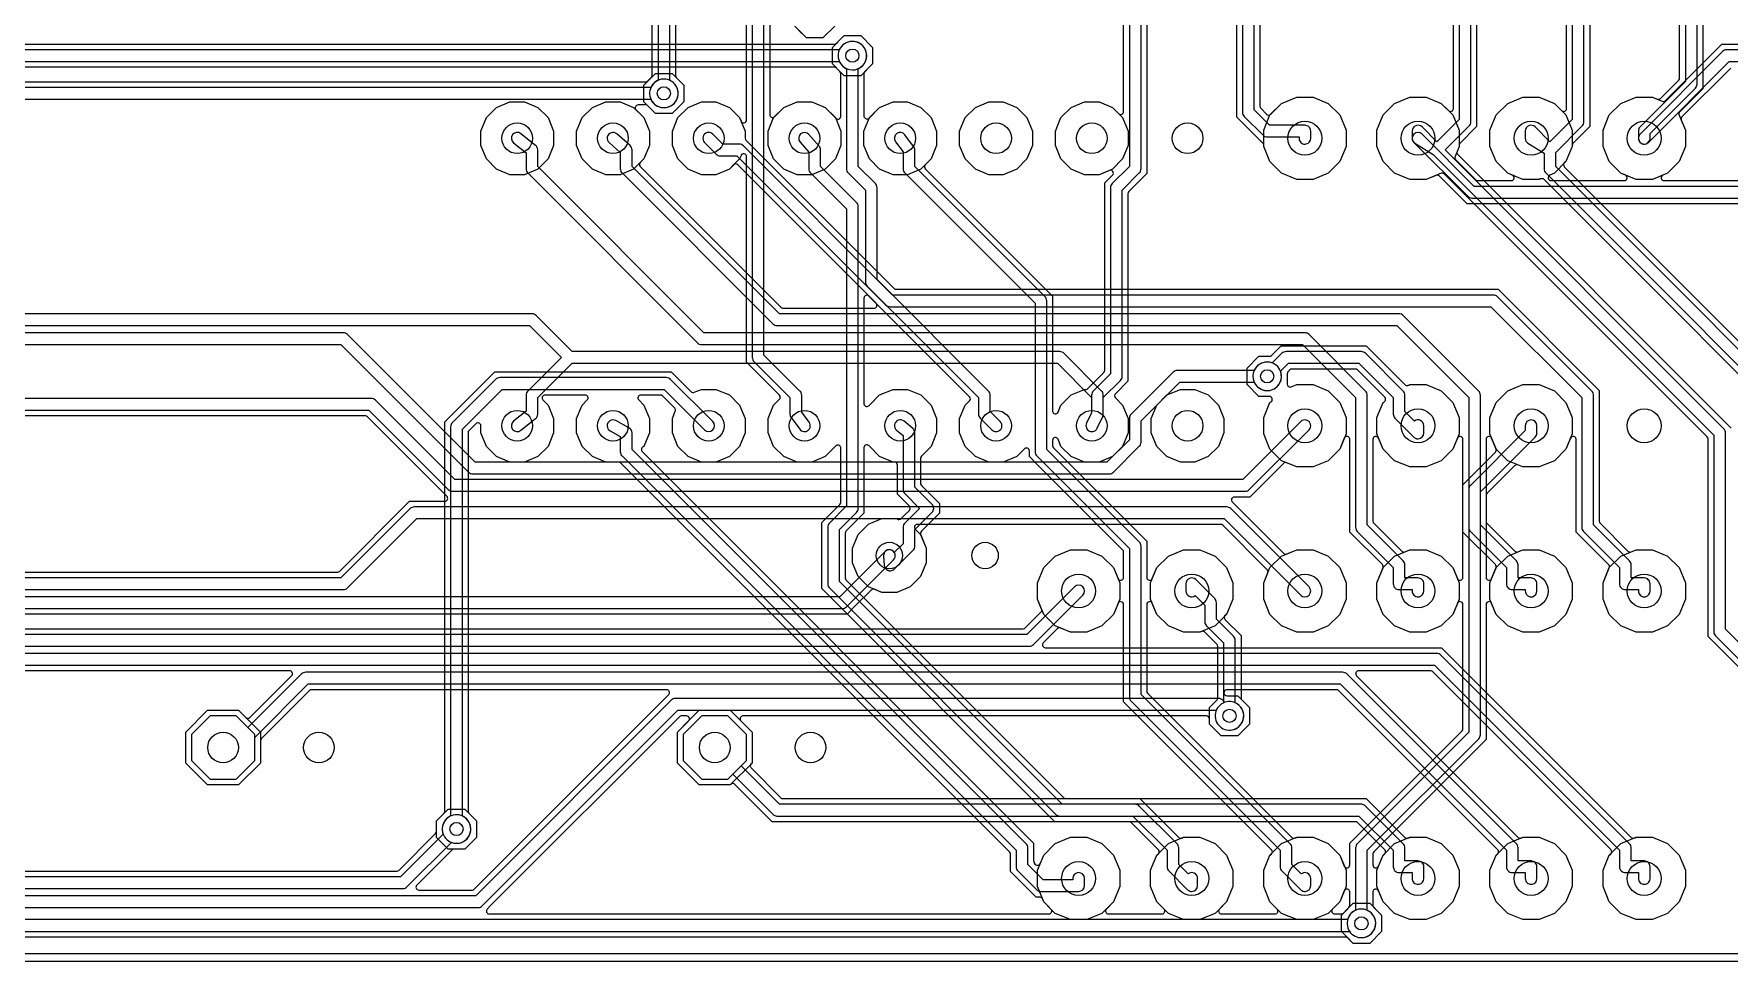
# Model space of a CAD drawing. Header units: millimetres. Extents: x 0 to 185, y 0 to 63.
# Drawn here: x 115.29 to 160.25, y 0 to 24.58 of the extents above; entities that cross this region are included whole.
import ezdxf

# ---------------------------------------------------------------- set-up
doc = ezdxf.new("R2010")
doc.units = ezdxf.units.MM

msp = doc.modelspace()

# ---------------------------------------------------------------- linework, layer by layer
at = {"layer": '16_copper'}
for points in [[(136.531, 24.78), (136.22, 24.469), (135.78, 24.469), (135.579, 24.67, 0.198912)], [(68.345, 23.845), (136.655, 23.845, 0.953672), (137.359, 24.122), (137.34, 24.168, 0.634415), (136.655, 24.155), (68.345, 24.155)], [(175.007, 20.073), (153.303, 20.073), (152.565, 20.811, 0.303343), (152.481, 20.827), (152.217, 20.718), (151.783, 20.718), (151.381, 20.884), (151.074, 21.191), (150.908, 21.593), (150.908, 22.027), (151.074, 22.429), (151.381, 22.736), (151.783, 22.902), (152.217, 22.902), (152.619, 22.736), (152.926, 22.429), (153.092, 22.027), (153.092, 21.593), (152.983, 21.329, 0.303343), (152.999, 21.245), (153.535, 20.71, 0.198912), (153.589, 20.687), (154.473, 20.687, 0.820685), (154.502, 20.834), (154.381, 20.884), (154.074, 21.191), (153.908, 21.593), (153.908, 22.027), (154.074, 22.429), (154.381, 22.736), (154.783, 22.902), (155.217, 22.902), (155.619, 22.736), (155.926, 22.429), (156.092, 22.027), (156.092, 21.593), (155.926, 21.191), (155.619, 20.884), (155.498, 20.834, 0.820685), (155.527, 20.687), (157.473, 20.687, 0.820685), (157.502, 20.834), (157.381, 20.884), (157.074, 21.191), (156.908, 21.593), (156.908, 22.027), (157.074, 22.429), (157.381, 22.736), (157.783, 22.902), (158.217, 22.902), (158.481, 22.793, 0.303343), (158.565, 22.809), (160.063, 24.307), (175.991, 24.307, 0.303351)], [(63.975, 23.307), (131.525, 23.307, 0.198912), (131.579, 23.33), (131.78, 23.531), (132.22, 23.531), (132.531, 23.22), (132.531, 22.78), (132.22, 22.469), (131.78, 22.469), (131.579, 22.67, 0.198912), (131.525, 22.693), (131.316, 22.693, 0.668179), (131.262, 22.563), (131.468, 22.357), (131.615, 22.002), (131.615, 21.618), (131.468, 21.263), (131.374, 21.169, 0.414214), (131.374, 21.061), (135.105, 17.33, 0.198912), (135.159, 17.307), (137.574, 17.307, 0.668179), (137.628, 17.437), (133.959, 21.106, 0.414214), (133.851, 21.106), (133.737, 20.992), (133.382, 20.845), (132.998, 20.845), (132.643, 20.992), (132.372, 21.263), (132.225, 21.618), (132.225, 22.002), (132.372, 22.357), (132.643, 22.628), (132.998, 22.775), (133.382, 22.775), (133.737, 22.628), (134.008, 22.357), (134.155, 22.002), (134.155, 21.811, 0.198912), (134.178, 21.757), (138.105, 17.83, 0.198912), (138.159, 17.807), (154.127, 17.807), (156.807, 15.127), (156.807, 11.659, 0.198912), (156.83, 11.605), (157.57, 10.865, 0.303353), (157.653, 10.848), (157.783, 10.902), (158.217, 10.902), (158.619, 10.736), (158.926, 10.429), (159.092, 10.027), (159.092, 9.593), (158.926, 9.191), (158.619, 8.884), (158.217, 8.718), (157.783, 8.718), (157.381, 8.884), (157.074, 9.191), (156.908, 9.593), (156.908, 10.027), (157.073, 10.426, 0.303343), (157.056, 10.509), (156.193, 11.373), (156.193, 13.832, 0.820685), (156.046, 13.861), (155.926, 13.571), (155.619, 13.264), (155.217, 13.098), (154.783, 13.098), (154.381, 13.264), (154.074, 13.571), (153.954, 13.861, 0.820685), (153.807, 13.832), (153.807, 11.659, 0.198912), (153.83, 11.605), (154.57, 10.865, 0.303353), (154.653, 10.848), (154.783, 10.902), (155.217, 10.902), (155.619, 10.736), (155.926, 10.429), (156.092, 10.027), (156.092, 9.593), (155.926, 9.191), (155.619, 8.884), (155.217, 8.718), (154.783, 8.718), (154.381, 8.884), (154.074, 9.191), (153.908, 9.593), (153.908, 10.027), (154.073, 10.426, 0.303353), (154.056, 10.509), (153.193, 11.373), (153.193, 13.832, 0.820685), (153.046, 13.861), (152.926, 13.571), (152.619, 13.264), (152.217, 13.098), (151.783, 13.098), (151.381, 13.264), (151.074, 13.571), (150.954, 13.861, 0.820685), (150.807, 13.832), (150.807, 11.659, 0.198912), (150.83, 11.605), (151.57, 10.865, 0.303353), (151.653, 10.848), (151.783, 10.902), (152.217, 10.902), (152.619, 10.736), (152.926, 10.429), (153.092, 10.027), (153.092, 9.593), (152.926, 9.191), (152.619, 8.884), (152.217, 8.718), (151.783, 8.718), (151.381, 8.884), (151.074, 9.191), (150.908, 9.593), (150.908, 10.027), (151.073, 10.426, 0.303353), (151.056, 10.509), (150.193, 11.373), (150.193, 13.832, 0.820685), (150.046, 13.861), (149.926, 13.571), (149.619, 13.264), (149.217, 13.098), (148.783, 13.098), (148.519, 13.207, 0.303353), (148.435, 13.191), (147.747, 12.502), (147.545, 12.3), (147.129, 12.3, 0.668179), (147.075, 12.17), (148.435, 10.809, 0.303353), (148.519, 10.793), (148.783, 10.902), (149.217, 10.902), (149.619, 10.736), (149.926, 10.429), (150.092, 10.027), (150.092, 9.593), (149.926, 9.191), (149.619, 8.884), (149.217, 8.718), (148.783, 8.718), (148.381, 8.884), (148.074, 9.191), (147.908, 9.593), (147.908, 10.027), (148.017, 10.291, 0.303353), (148.001, 10.375), (146.822, 11.553, 0.198912), (146.768, 11.575), (138.721, 11.575, 0.668179), (138.668, 11.445), (138.809, 11.304), (138.958, 10.945), (138.958, 10.555), (138.809, 10.196), (138.534, 9.921), (138.175, 9.772), (137.785, 9.772), (137.586, 9.855, 0.303353), (137.503, 9.838), (137.06, 9.395), (136.857, 9.193), (67.159, 9.193, 0.198912)], [(160.295, 23.67), (158.999, 22.375, 0.303343), (158.983, 22.291), (159.092, 22.027), (159.092, 21.593), (158.926, 21.191), (158.619, 20.884), (158.498, 20.834, 0.820685), (158.527, 20.687), (172.557, 20.687, 0.668179)], [(63.845, 22.845), (131.655, 22.845, 0.953672), (132.359, 23.122), (132.34, 23.168, 0.634415), (131.655, 23.155), (63.845, 23.155)], [(68.5, 16.845), (128.436, 16.845), (129.281, 16), (128.39, 15.11, 0.198912), (128.345, 15), (128.345, 14.575), (128.014, 14.311, 1), (128.206, 14.069), (128.596, 14.379, 0.228663), (128.655, 14.5), (128.655, 14.936), (129.564, 15.845), (142.436, 15.845), (143.345, 14.936), (143.345, 14.536), (143.21, 14.258), (143.2, 14.228), (143.195, 14.198), (143.197, 14.167), (143.205, 14.136), (143.218, 14.108), (143.237, 14.084), (143.261, 14.063), (143.288, 14.048), (143.317, 14.039), (143.348, 14.035), (143.379, 14.038, 0.237258), (143.49, 14.122), (143.64, 14.432, 0.113145), (143.655, 14.5), (143.655, 15, 0.198912), (143.61, 15.11), (142.61, 16.11, 0.198912), (142.5, 16.155), (129.564, 16.155), (128.61, 17.11, 0.198912), (128.5, 17.155), (68.564, 17.155)], [(57, 16.345), (123.436, 16.345), (126.821, 12.96, 0.198912), (126.93, 12.915), (143.814, 12.915), (143.818, 12.915, 0.191825), (143.924, 12.96), (144.61, 13.646, 0.198912), (144.655, 13.756), (144.655, 14.32), (145.68, 15.345), (147.655, 15.345, 0.953672), (148.359, 15.622), (148.34, 15.668, 0.634415), (147.655, 15.655), (145.616, 15.655, 0.198912), (145.506, 15.61), (144.39, 14.494, 0.198912), (144.345, 14.384), (144.345, 13.82), (143.75, 13.225), (126.994, 13.225), (123.61, 16.61, 0.198912), (123.5, 16.655), (57.064, 16.655)], [(66.564, 9.845), (123.5, 9.845, 0.198912), (123.61, 9.89), (125.447, 11.728), (146.863, 11.728), (148.89, 9.7, 1), (149.11, 9.92), (147.037, 11.992, 0.198912), (146.927, 12.038), (125.383, 12.038, 0.198912), (125.273, 11.992), (123.436, 10.155), (66.5, 10.155, 0.198912)], [(105.873, 8.807), (141.531, 8.807, 0.198912), (141.585, 8.83), (142.001, 9.245, 0.303343), (142.017, 9.329), (141.908, 9.593), (141.908, 10.027), (142.074, 10.429), (142.381, 10.736), (142.783, 10.902), (143.217, 10.902), (143.619, 10.736), (143.926, 10.429), (144.092, 10.027), (144.092, 9.593), (143.926, 9.191), (143.619, 8.884), (143.217, 8.718), (142.783, 8.718), (142.519, 8.827, 0.303343), (142.435, 8.811), (142.062, 8.437, 0.668179), (142.116, 8.307), (152.627, 8.307), (157.655, 3.28, 0.267093), (157.728, 3.261), (157.735, 3.263, 0.130744), (157.783, 3.282), (158.217, 3.282), (158.619, 3.116), (158.926, 2.809), (159.092, 2.407), (159.092, 1.973), (158.926, 1.571), (158.619, 1.264), (158.217, 1.098), (157.783, 1.098), (157.381, 1.264), (157.074, 1.571), (156.908, 1.973), (156.908, 2.407), (157.074, 2.809, 0.605307), (157.111, 2.954), (152.395, 7.67, 0.198912), (152.341, 7.693), (150.426, 7.693, 0.668179), (150.372, 7.563), (154.605, 3.33), (154.655, 3.28, 0.267093), (154.728, 3.261), (154.735, 3.263, 0.130744), (154.783, 3.282), (155.217, 3.282), (155.619, 3.116), (155.926, 2.809), (156.092, 2.407), (156.092, 1.973), (155.926, 1.571), (155.619, 1.264), (155.217, 1.098), (154.783, 1.098), (154.381, 1.264), (154.074, 1.571), (153.908, 1.973), (153.908, 2.407), (154.074, 2.809, 0.605321), (154.111, 2.954), (149.895, 7.17, 0.198912), (149.841, 7.193), (146.926, 7.193, 0.945752), (146.936, 7.031), (147.22, 7.031), (147.531, 6.72), (147.531, 6.28), (147.22, 5.969), (146.78, 5.969), (146.469, 6.28), (146.469, 6.422, 0.414214), (146.393, 6.498), (134.097, 6.498), (134.094, 6.498, 0.65476), (134.043, 6.368), (134.341, 6.07), (134.341, 5.25, 0.542491), (134.317, 5.118), (135.105, 4.33, 0.198912), (135.159, 4.307), (150.627, 4.307), (151.655, 3.28, 0.267093), (151.728, 3.261), (151.735, 3.263, 0.130744), (151.783, 3.282), (152.217, 3.282), (152.619, 3.116), (152.926, 2.809), (153.092, 2.407), (153.092, 1.973), (152.926, 1.571), (152.619, 1.264), (152.217, 1.098), (151.783, 1.098), (151.381, 1.264), (151.074, 1.571), (150.908, 1.973), (150.908, 2.407), (151.074, 2.809, 0.605321), (151.111, 2.954), (150.395, 3.67, 0.198912), (150.341, 3.693), (134.873, 3.693), (134.67, 3.895), (133.882, 4.683, 0.335737), (133.791, 4.696), (133.787, 4.693, 0.084928), (133.76, 4.669), (132.94, 4.669), (132.359, 5.25), (132.359, 6.07), (132.657, 6.368, 0.668179), (132.603, 6.498), (132.464, 6.498, 0.198912), (132.411, 6.476), (127.405, 1.47), (127.315, 1.38, 0.668179), (127.369, 1.25), (142.211, 1.25, 0.668179), (142.265, 1.38), (142.074, 1.571), (141.908, 1.973), (141.908, 2.407), (142.074, 2.809), (142.381, 3.116), (142.783, 3.282), (143.217, 3.282), (143.619, 3.116), (143.926, 2.809), (144.092, 2.407), (144.092, 1.973), (143.926, 1.571), (143.735, 1.38, 0.668179), (143.789, 1.25), (145.211, 1.25, 0.668179), (145.265, 1.38), (145.074, 1.571), (144.908, 1.973), (144.908, 2.407), (145.074, 2.809), (145.381, 3.116), (145.783, 3.282), (146.217, 3.282), (146.619, 3.116), (146.926, 2.809), (147.092, 2.407), (147.092, 1.973), (146.926, 1.571), (146.735, 1.38, 0.668179), (146.789, 1.25), (148.211, 1.25, 0.668179), (148.265, 1.38), (148.074, 1.571), (147.908, 1.973), (147.908, 2.407), (148.074, 2.809), (148.381, 3.116), (148.783, 3.282), (149.217, 3.282), (149.619, 3.116), (149.926, 2.809), (150.092, 2.407), (150.092, 1.973), (149.926, 1.571), (149.735, 1.38, 0.668179), (149.789, 1.25), (149.968, 1.25, 0.198912), (150.022, 1.273), (150.28, 1.531), (150.72, 1.531), (151.031, 1.22), (151.031, 0.78), (150.72, 0.469), (150.28, 0.469), (150.137, 0.613, 0.198912), (150.083, 0.635), (53.43, 0.635)], [(67.064, 9.345), (136.73, 9.345, 0.198912), (136.84, 9.39), (138.09, 10.64, 1), (137.87, 10.86), (136.666, 9.655), (67, 9.655, 0.198912)], [(106.064, 8.345), (141.69, 8.345, 0.198912), (141.8, 8.39), (143.11, 9.7, 1), (142.89, 9.92), (141.626, 8.655), (106, 8.655, 0.198912)], [(108.564, 7.845), (152.436, 7.845), (157.345, 2.936), (157.345, 2.5, 0.414214), (157.5, 2.345), (157.845, 2.345), (157.845, 2.19), (157.848, 2.159), (157.857, 2.129), (157.872, 2.102), (157.892, 2.078), (157.917, 2.059), (157.945, 2.045), (157.975, 2.037), (158.006, 2.035), (158.036, 2.039, 0.346328), (158.155, 2.19), (158.155, 2.5, 0.414214), (158, 2.655), (157.655, 2.655), (157.655, 3, 0.198912), (157.61, 3.11), (152.61, 8.11, 0.198912), (152.5, 8.155), (108.5, 8.155, 0.198912)], [(100.501, 2.383), (124.916, 2.383, 0.198912), (124.97, 2.405), (125.947, 3.382, 0.198912), (125.969, 3.436), (125.969, 3.72), (126.28, 4.031), (126.72, 4.031), (127.031, 3.72), (127.031, 3.28), (126.72, 2.969), (126.436, 2.969, 0.198912), (126.382, 2.947), (125.447, 2.013, 0.668179), (125.501, 1.883), (126.916, 1.883), (126.925, 1.884, 0.169977), (126.97, 1.905), (132.128, 7.063, 0.668179), (132.074, 7.193), (122.659, 7.193, 0.198912), (122.605, 7.17), (121.323, 5.888, 0.198912), (121.301, 5.834), (121.301, 5.25), (120.72, 4.669), (119.9, 4.669), (119.319, 5.25), (119.319, 6.07), (119.9, 6.651), (120.72, 6.651), (120.914, 6.457, 0.414214), (121.022, 6.457), (122.128, 7.563, 0.668179), (122.074, 7.693), (108.659, 7.693, 0.198912)], [(53.925, 1.42), (127.075, 1.42), (127.079, 1.421, 0.191825), (127.185, 1.466), (132.37, 6.651), (146.63, 6.651), (146.646, 6.634), (146.641, 6.622, 1), (147.359, 6.378), (147.372, 6.426, 0.577349), (146.878, 6.859), (146.866, 6.854, 0.336115), (146.694, 6.961), (132.306, 6.961, 0.198912), (132.196, 6.915), (127.011, 1.73), (53.989, 1.73)], [(54.425, 1.92), (125.075, 1.92), (125.079, 1.921, 0.191825), (125.185, 1.966), (126.366, 3.146, 0.953677), (126.668, 3.84), (126.622, 3.859, 0.634415), (126.146, 3.366), (125.011, 2.23), (54.489, 2.23)]]:
    msp.add_lwpolyline(points, format="xyb", dxfattribs=at)
for points in [[(67.78, 23.469), (67.469, 23.78), (67.469, 24.22), (67.78, 24.531), (68.22, 24.531), (68.421, 24.33, 0.198912), (68.475, 24.307), (136.525, 24.307, 0.198912), (136.579, 24.33), (136.78, 24.531), (137.22, 24.531), (137.531, 24.22), (137.531, 23.78), (137.22, 23.469), (136.78, 23.469), (136.579, 23.67, 0.198912), (136.525, 23.693), (68.475, 23.693, 0.198912), (68.421, 23.67), (68.22, 23.469)], [(158.039, 21.66, 0.133289), (158.11, 21.7), (160.254, 23.845), (177.5, 23.845, 1), (177.5, 24.155), (160.19, 24.155, 0.198912), (160.08, 24.11), (157.89, 21.92), (157.871, 21.896), (157.856, 21.868), (157.848, 21.838), (157.845, 21.807), (157.849, 21.776), (157.858, 21.747), (157.874, 21.72), (157.894, 21.696), (157.919, 21.678), (157.947, 21.664), (157.977, 21.657), (158.008, 21.655)], [(174.884, 20.226, 0.191825), (174.99, 20.271), (176.564, 21.845), (181.5, 21.845, 1), (181.5, 22.155), (176.5, 22.155, 0.198912), (176.39, 22.11), (174.816, 20.535), (153.494, 20.535), (152.11, 21.92, 1), (151.89, 21.7), (153.32, 20.271, 0.198912), (153.43, 20.225), (174.88, 20.225)], [(152.036, 9.659, 0.346328), (152.155, 9.81), (152.155, 10, 0.414214), (152, 10.155), (151.655, 10.155), (151.655, 10.5, 0.198912), (151.61, 10.61), (150.655, 11.564), (150.655, 15, 0.198912), (150.61, 15.11), (149.11, 16.61, 0.198912), (149, 16.655), (133.064, 16.655), (128.655, 21.064), (128.655, 21.5, 0.228663), (128.596, 21.621), (128.206, 21.931, 1), (128.014, 21.689), (128.345, 21.425), (128.345, 21, 0.198912), (128.39, 20.89), (132.89, 16.39, 0.198912), (133, 16.345), (148.936, 16.345), (150.345, 14.936), (150.345, 11.5, 0.198912), (150.39, 11.39), (151.345, 10.436), (151.345, 10, 0.414214), (151.5, 9.845), (151.845, 9.845), (151.845, 9.81), (151.848, 9.779), (151.857, 9.749), (151.872, 9.722), (151.892, 9.698), (151.917, 9.679), (151.945, 9.665), (151.975, 9.657), (152.006, 9.655)], [(155.036, 9.659, 0.346328), (155.155, 9.81), (155.155, 10, 0.414214), (155, 10.155), (154.655, 10.155), (154.655, 10.5, 0.198912), (154.61, 10.61), (153.655, 11.564), (153.655, 15, 0.198912), (153.61, 15.11), (151.61, 17.11, 0.198912), (151.5, 17.155), (135.064, 17.155), (131.155, 21.064), (131.155, 21.5, 0.214691), (131.103, 21.616), (130.753, 21.926, 1), (130.547, 21.694), (130.845, 21.43), (130.845, 21, 0.198912), (130.89, 20.89), (134.89, 16.89, 0.198912), (135, 16.845), (151.436, 16.845), (153.345, 14.936), (153.345, 11.5, 0.198912), (153.39, 11.39), (154.345, 10.436), (154.345, 10, 0.414214), (154.5, 9.845), (154.845, 9.845), (154.845, 9.81), (154.848, 9.779), (154.857, 9.749), (154.872, 9.722), (154.892, 9.698), (154.917, 9.679), (154.945, 9.665), (154.975, 9.657), (155.006, 9.655)], [(158.036, 9.659, 0.346328), (158.155, 9.81), (158.155, 10, 0.414214), (158, 10.155), (157.655, 10.155), (157.655, 10.5, 0.198912), (157.61, 10.61), (156.655, 11.564), (156.655, 15, 0.198912), (156.61, 15.11), (154.11, 17.61, 0.198912), (154, 17.655), (138.064, 17.655), (134.11, 21.61, 0.198912), (134, 21.655), (133.564, 21.655), (133.3, 21.92, 1), (133.08, 21.7), (133.39, 21.39, 0.198912), (133.5, 21.345), (133.936, 21.345), (137.89, 17.39, 0.198912), (138, 17.345), (153.936, 17.345), (156.345, 14.936), (156.345, 11.5, 0.198912), (156.39, 11.39), (157.345, 10.436), (157.345, 10, 0.414214), (157.5, 9.845), (157.845, 9.845), (157.845, 9.81), (157.848, 9.779), (157.857, 9.749), (157.872, 9.722), (157.892, 9.698), (157.917, 9.679), (157.945, 9.665), (157.975, 9.657), (158.006, 9.655)], [(147.422, 12.453, 0.191825), (147.527, 12.498), (149.11, 14.08, 1), (148.89, 14.3), (147.353, 12.762), (126.457, 12.762), (124.352, 14.867, 0.198912), (124.243, 14.912), (72.257, 14.912, 0.198912), (72.148, 14.867), (71.189, 13.908), (34.311, 13.908), (33.92, 14.3, 1), (33.7, 14.08), (34.138, 13.643, 0.198912), (34.247, 13.598), (71.253, 13.598, 0.198912), (71.362, 13.643), (72.321, 14.602), (124.179, 14.602), (126.283, 12.498, 0.198912), (126.393, 12.452), (147.417, 12.452)], [(123.35, 10.309, 0.169977), (123.395, 10.33), (125.256, 12.19), (126.191, 12.19, 0.668179), (126.245, 12.32), (126.063, 12.502), (124.138, 14.427, 0.198912), (124.084, 14.45), (110.599, 14.45, 0.668179), (110.545, 14.32), (110.736, 14.129), (110.902, 13.727), (110.902, 13.293), (110.736, 12.891), (110.429, 12.584), (110.027, 12.418), (109.593, 12.418), (109.329, 12.527, 0.303343), (109.245, 12.511), (107.172, 10.437, 0.668179), (107.226, 10.307), (123.341, 10.307)], [(155.036, 2.039, 0.346328), (155.155, 2.19), (155.155, 2.5, 0.414214), (155, 2.655), (154.655, 2.655), (154.655, 3, 0.198912), (154.61, 3.11), (150.11, 7.61, 0.198912), (150, 7.655), (122.5, 7.655, 0.198912), (122.39, 7.61), (120.968, 6.187), (120.657, 6.498), (119.963, 6.498), (119.472, 6.007), (119.472, 5.313), (119.963, 4.822), (120.657, 4.822), (121.148, 5.313), (121.148, 5.929), (122.564, 7.345), (149.936, 7.345), (154.345, 2.936), (154.345, 2.5, 0.414214), (154.5, 2.345), (154.845, 2.345), (154.845, 2.19), (154.848, 2.159), (154.857, 2.129), (154.872, 2.102), (154.892, 2.078), (154.917, 2.059), (154.945, 2.045), (154.975, 2.037), (155.006, 2.035)], [(152.036, 2.039, 0.346328), (152.155, 2.19), (152.155, 2.5, 0.414214), (152, 2.655), (151.655, 2.655), (151.655, 3, 0.198912), (151.61, 3.11), (150.61, 4.11, 0.198912), (150.5, 4.155), (135.064, 4.155), (134.047, 5.172), (134.188, 5.313), (134.188, 6.007), (133.697, 6.498), (133.003, 6.498), (132.512, 6.007), (132.512, 5.313), (133.003, 4.822), (133.697, 4.822), (133.828, 4.953), (134.89, 3.89, 0.198912), (135, 3.845), (150.436, 3.845), (151.345, 2.936), (151.345, 2.5, 0.414214), (151.5, 2.345), (151.845, 2.345), (151.845, 2.19), (151.848, 2.159), (151.857, 2.129), (151.872, 2.102), (151.892, 2.078), (151.917, 2.059), (151.945, 2.045), (151.975, 2.037), (152.006, 2.035)], [(150.574, 0.628, 1), (150.426, 1.372), (150.378, 1.359, 0.250549), (150.135, 1.098), (53.621, 1.098), (53.11, 1.61, 0.198912), (53, 1.655), (46.845, 1.655, 0.953672), (46.141, 1.378), (46.16, 1.332, 0.634415), (46.845, 1.345), (52.936, 1.345), (53.448, 0.833, 0.198912), (53.557, 0.788), (150.186, 0.788), (150.215, 0.75), (150.25, 0.715), (150.289, 0.685), (150.332, 0.66), (150.378, 0.641), (150.426, 0.628), (150.475, 0.622), (150.525, 0.622)]]:
    msp.add_lwpolyline(points, format="xyb", close=True, dxfattribs=at)
for points in [[(135.538, 20.845), (135.183, 20.992), (134.912, 21.263), (134.765, 21.618), (134.765, 22.002), (134.912, 22.357), (135.183, 22.628), (135.538, 22.775), (135.922, 22.775), (136.277, 22.628), (136.548, 22.357), (136.695, 22.002), (136.695, 21.618), (136.548, 21.263), (136.277, 20.992), (135.922, 20.845)], [(138.078, 20.845), (137.723, 20.992), (137.452, 21.263), (137.305, 21.618), (137.305, 22.002), (137.452, 22.357), (137.723, 22.628), (138.078, 22.775), (138.462, 22.775), (138.817, 22.628), (139.088, 22.357), (139.235, 22.002), (139.235, 21.618), (139.088, 21.263), (138.817, 20.992), (138.462, 20.845)], [(140.618, 20.845), (140.263, 20.992), (139.992, 21.263), (139.845, 21.618), (139.845, 22.002), (139.992, 22.357), (140.263, 22.628), (140.618, 22.775), (141.002, 22.775), (141.357, 22.628), (141.628, 22.357), (141.775, 22.002), (141.775, 21.618), (141.628, 21.263), (141.357, 20.992), (141.002, 20.845)], [(143.158, 20.845), (142.803, 20.992), (142.532, 21.263), (142.385, 21.618), (142.385, 22.002), (142.532, 22.357), (142.803, 22.628), (143.158, 22.775), (143.542, 22.775), (143.897, 22.628), (144.168, 22.357), (144.315, 22.002), (144.315, 21.618), (144.168, 21.263), (143.897, 20.992), (143.542, 20.845)], [(148.783, 20.718), (148.381, 20.884), (148.074, 21.191), (147.908, 21.593), (147.908, 22.027), (148.074, 22.429), (148.381, 22.736), (148.783, 22.902), (149.217, 22.902), (149.619, 22.736), (149.926, 22.429), (150.092, 22.027), (150.092, 21.593), (149.926, 21.191), (149.619, 20.884), (149.217, 20.718)], [(145.783, 8.718), (145.381, 8.884), (145.074, 9.191), (144.908, 9.593), (144.908, 10.027), (145.074, 10.429), (145.381, 10.736), (145.783, 10.902), (146.217, 10.902), (146.619, 10.736), (146.926, 10.429), (147.092, 10.027), (147.092, 9.593), (146.926, 9.191), (146.619, 8.884), (146.217, 8.718)]]:
    msp.add_lwpolyline(points, close=True, dxfattribs=at)
msp.add_lwpolyline([(0.276, 0.2), (184.724, 0.2)], dxfattribs=at)
at = {"layer": '1_copper'}
for points in [[(164.11, 12.61), (155.655, 21.064), (155.655, 21.436), (156.357, 22.138, 0.198912), (156.402, 22.247), (156.402, 35.753, 0.198912), (156.357, 35.862), (155.155, 37.064), (155.155, 43.19, 1), (154.845, 43.19), (154.845, 36.81), (154.848, 36.779, 0.553317), (155.094, 36.687), (156.092, 35.689), (156.092, 22.311), (155.5, 21.719), (155.11, 22.11, 0.668179), (154.845, 22), (154.845, 21.81, 0.259554), (154.918, 21.678), (155.345, 21.414), (155.345, 21, 0.198912), (155.39, 20.89), (163.845, 12.436)], [(153.092, 35.689), (153.092, 22.311), (152.5, 21.719), (152.11, 22.11, 0.668179), (151.845, 22), (151.845, 21.81, 0.259554), (151.918, 21.678), (152.403, 21.378), (159.845, 13.936), (159.845, 8.73, 0.198912), (159.89, 8.62), (163.044, 5.467, 0.85718)], [(163.457, 5.492), (160.155, 8.794), (160.155, 14, 0.198912), (160.11, 14.11), (152.719, 21.5), (153.357, 22.138, 0.198912), (153.402, 22.247), (153.402, 35.753, 0.198912)], [(153.555, 35.88), (153.555, 22.12), (153.115, 21.68, 0.099886), (153.099, 21.654), (153.095, 21.647, 0.140621), (153.092, 21.593), (153.038, 21.463, 0.303343), (153.055, 21.38), (160.307, 14.127)], [(156.555, 35.88), (156.555, 22.12), (156.352, 21.917), (156.115, 21.68, 0.100009), (156.099, 21.654), (156.095, 21.647, 0.140627), (156.092, 21.593), (155.926, 21.191, 0.605307), (155.889, 21.046), (164.307, 12.627)], [(159.555, 35.88), (159.555, 23.12), (158.944, 22.509, 0.303343), (158.927, 22.426), (159.092, 22.027), (159.092, 21.593), (158.926, 21.191), (158.619, 20.884), (158.217, 20.718), (157.783, 20.718), (157.381, 20.884), (157.074, 21.191), (156.908, 21.593), (156.908, 22.027), (157.074, 22.429), (157.381, 22.736), (157.783, 22.902), (158.217, 22.902), (158.347, 22.848, 0.303343), (158.43, 22.865), (158.917, 23.352, 0.198912), (158.94, 23.406), (158.94, 35.594, 0.198912)], [(131.845, 35.396), (131.845, 23.345), (131.832, 23.34), (131.789, 23.315), (131.75, 23.285), (131.715, 23.25), (131.685, 23.211), (131.66, 23.168), (131.641, 23.122), (131.628, 23.074), (131.622, 23.025), (131.622, 22.975), (131.628, 22.926), (131.641, 22.878), (131.66, 22.832), (131.685, 22.789), (131.715, 22.75), (131.75, 22.715), (131.789, 22.685), (131.832, 22.66), (131.878, 22.641), (131.926, 22.628), (131.975, 22.622), (132.025, 22.622), (132.074, 22.628, 0.730327), (132.155, 23.345), (132.155, 35.46, 0.198912)], [(132.307, 28.524), (132.307, 23.475, 0.198912), (132.33, 23.421), (132.531, 23.22), (132.531, 22.78), (132.22, 22.469), (131.78, 22.469), (131.469, 22.78), (131.469, 23.22), (131.67, 23.421, 0.198912), (131.693, 23.475), (131.693, 28.802, 0.820685)], [(162.701, 5.594), (159.693, 8.603), (159.693, 13.841, 0.198912), (159.67, 13.895), (152.699, 20.866, 0.303343), (152.616, 20.883), (152.217, 20.718), (151.783, 20.718), (151.381, 20.884), (151.074, 21.191), (150.908, 21.593), (150.908, 22.027), (151.074, 22.429), (151.381, 22.736), (151.783, 22.902), (152.217, 22.902), (152.619, 22.736), (152.81, 22.545, 0.668179), (152.94, 22.599), (152.94, 28.401, 0.668179)], [(163.67, 12.395), (155.345, 20.72, 0.267093), (155.272, 20.739), (155.265, 20.737, 0.130744), (155.217, 20.718), (154.783, 20.718), (154.381, 20.884), (154.074, 21.191), (153.908, 21.593), (153.908, 22.027), (154.074, 22.429), (154.381, 22.736), (154.783, 22.902), (155.217, 22.902), (155.619, 22.736), (155.81, 22.545, 0.668179), (155.94, 22.599), (155.94, 28.401, 0.668179)], [(147.807, 27.627), (147.807, 22.659, 0.198912), (147.83, 22.605), (147.986, 22.449, 0.414214), (148.094, 22.449), (148.381, 22.736), (148.783, 22.902), (149.217, 22.902), (149.619, 22.736), (149.926, 22.429), (150.092, 22.027), (150.092, 21.593), (149.926, 21.191), (149.619, 20.884), (149.217, 20.718), (148.783, 20.718), (148.381, 20.884), (148.074, 21.191), (147.908, 21.593, 0.308208), (147.885, 21.68), (147.193, 22.373), (147.193, 27.341, 0.198912)], [(147.345, 27.436), (147.345, 22.5, 0.198912), (147.39, 22.39), (147.89, 21.89, 0.198912), (148, 21.845), (148.845, 21.845), (148.845, 21.81), (148.848, 21.779), (148.857, 21.749), (148.872, 21.722), (148.892, 21.698), (148.917, 21.679), (148.945, 21.665), (148.975, 21.657), (149.006, 21.655), (149.036, 21.659, 0.346328), (149.155, 21.81), (149.155, 22, 0.414214), (149, 22.155), (148.064, 22.155), (147.655, 22.564), (147.655, 27.5, 0.198912)], [(144.345, 26.155), (144.345, 21.064), (143.89, 20.61, 0.198912), (143.845, 20.5), (143.845, 15.564), (143.39, 15.11, 0.198912), (143.345, 15), (143.345, 14.536), (143.21, 14.258), (143.2, 14.228), (143.195, 14.198), (143.197, 14.167), (143.205, 14.136), (143.218, 14.108), (143.237, 14.084), (143.261, 14.063), (143.288, 14.048), (143.317, 14.039), (143.348, 14.035), (143.379, 14.038, 0.237258), (143.49, 14.122), (143.64, 14.432, 0.113145), (143.655, 14.5), (143.655, 14.936), (144.11, 15.39, 0.198912), (144.155, 15.5), (144.155, 20.436), (144.61, 20.89, 0.198912), (144.655, 21), (144.655, 26.155, 0.647133)], [(144.807, 26.025), (144.807, 20.873), (144.33, 20.395, 0.198912), (144.307, 20.341), (144.307, 15.373), (143.974, 15.039, 0.414214), (143.974, 14.931), (144.168, 14.737), (144.315, 14.382), (144.315, 13.998), (144.168, 13.643), (143.897, 13.372), (143.542, 13.225), (143.158, 13.225), (142.803, 13.372), (142.532, 13.643), (142.454, 13.831, 0.820685), (142.307, 13.802), (142.307, 13.659, 0.198912), (142.33, 13.605), (144.605, 11.33), (144.605, 11.33), (144.807, 11.127), (144.807, 10.168, 0.820685), (144.954, 10.139), (145.074, 10.429), (145.381, 10.736), (145.783, 10.902), (146.217, 10.902), (146.619, 10.736), (146.926, 10.429), (147.092, 10.027), (147.092, 9.593), (146.926, 9.191, 0.605321), (146.889, 9.046), (147.307, 8.627), (147.307, 6.975, 0.198912), (147.33, 6.921), (147.531, 6.72), (147.531, 6.28), (147.22, 5.969), (146.78, 5.969), (146.469, 6.28), (146.469, 6.72), (146.67, 6.921, 0.198912), (146.693, 6.975), (146.693, 8.341, 0.198912), (146.67, 8.395), (146.345, 8.72, 0.267093), (146.272, 8.739), (146.265, 8.737, 0.130744), (146.217, 8.718), (145.783, 8.718), (145.381, 8.884), (145.074, 9.191), (144.954, 9.481, 0.820685), (144.807, 9.452), (144.807, 7.159, 0.198912), (144.83, 7.105), (148.605, 3.33), (148.605, 3.33), (148.655, 3.28, 0.26708), (148.728, 3.261), (148.735, 3.263, 0.130749), (148.783, 3.282), (149.217, 3.282), (149.619, 3.116), (149.926, 2.809), (150.046, 2.519, 0.820685), (150.193, 2.548), (150.193, 3.127), (153.17, 6.105, 0.198912), (153.193, 6.159), (153.193, 9.452, 0.820685), (153.046, 9.481), (152.926, 9.191), (152.619, 8.884), (152.217, 8.718), (151.783, 8.718), (151.381, 8.884), (151.074, 9.191), (150.908, 9.593), (150.908, 10.027), (151.074, 10.429), (151.381, 10.736), (151.783, 10.902), (152.217, 10.902), (152.619, 10.736), (152.926, 10.429), (153.046, 10.139, 0.820685), (153.193, 10.168), (153.193, 12.627), (154.056, 13.491, 0.303343), (154.073, 13.574), (153.908, 13.973), (153.908, 14.407), (154.074, 14.809), (154.381, 15.116), (154.783, 15.282), (155.217, 15.282), (155.619, 15.116), (155.926, 14.809), (156.092, 14.407), (156.092, 13.973), (155.926, 13.571), (155.619, 13.264), (155.217, 13.098), (154.783, 13.098), (154.653, 13.152, 0.303353), (154.57, 13.135), (153.83, 12.395, 0.198912), (153.807, 12.341), (153.807, 10.168, 0.820685), (153.954, 10.139), (154.074, 10.429), (154.381, 10.736), (154.783, 10.902), (155.217, 10.902), (155.619, 10.736), (155.926, 10.429), (156.092, 10.027), (156.092, 9.593), (155.926, 9.191), (155.619, 8.884), (155.217, 8.718), (154.783, 8.718), (154.381, 8.884), (154.074, 9.191), (153.954, 9.481, 0.820685), (153.807, 9.452), (153.807, 5.873), (150.83, 2.895, 0.198912), (150.807, 2.841), (150.807, 2.548, 0.820685), (150.954, 2.519), (151.074, 2.809), (151.381, 3.116), (151.783, 3.282), (152.217, 3.282), (152.619, 3.116), (152.926, 2.809), (153.092, 2.407), (153.092, 1.973), (152.926, 1.571), (152.619, 1.264), (152.217, 1.098), (151.783, 1.098), (151.381, 1.264), (151.074, 1.571), (150.954, 1.861, 0.820685), (150.807, 1.832), (150.807, 1.475, 0.198912), (150.83, 1.421), (151.031, 1.22), (151.031, 0.78), (150.72, 0.469), (150.28, 0.469), (149.969, 0.78), (149.969, 1.22), (150.17, 1.421, 0.198912), (150.193, 1.475), (150.193, 1.832, 0.820685), (150.046, 1.861), (149.926, 1.571), (149.619, 1.264), (149.217, 1.098), (148.783, 1.098), (148.381, 1.264), (148.074, 1.571), (147.908, 1.973), (147.908, 2.407), (148.074, 2.809, 0.605307), (148.111, 2.954), (144.193, 6.873), (144.193, 9.452, 0.820685), (144.046, 9.481), (143.926, 9.191), (143.619, 8.884), (143.217, 8.718), (142.783, 8.718), (142.381, 8.884), (142.074, 9.191), (141.908, 9.593), (141.908, 10.027), (142.074, 10.429), (142.381, 10.736), (142.783, 10.902), (143.217, 10.902), (143.619, 10.736), (143.926, 10.429), (144.046, 10.139, 0.820685), (144.193, 10.168), (144.193, 10.841, 0.198912), (144.17, 10.895), (141.895, 13.17), (141.895, 13.17), (141.693, 13.373), (141.693, 13.524, 0.668179), (141.563, 13.578), (141.357, 13.372), (141.002, 13.225), (140.618, 13.225), (140.263, 13.372), (139.992, 13.643), (139.845, 13.998), (139.845, 14.382), (139.992, 14.737), (140.106, 14.851, 0.414214), (140.106, 14.959), (137.437, 17.628, 0.668179), (137.307, 17.574), (137.307, 14.771, 0.689094), (137.45, 14.735), (137.723, 15.008), (138.078, 15.155), (138.462, 15.155), (138.817, 15.008), (139.088, 14.737), (139.235, 14.382), (139.235, 13.998), (139.088, 13.643), (138.83, 13.385, 0.198912), (138.807, 13.331), (138.807, 12.659, 0.198912), (138.83, 12.605), (139.105, 12.33), (139.105, 12.33), (139.307, 12.127), (139.307, 11.873), (138.83, 11.395, 0.342779), (138.813, 11.294), (138.958, 10.945), (138.958, 10.555), (138.809, 10.196), (138.534, 9.921), (138.175, 9.772), (137.785, 9.772), (137.426, 9.921), (137.151, 10.196), (137.002, 10.555), (137.002, 10.945), (137.151, 11.304), (137.426, 11.579), (137.785, 11.728), (138.175, 11.728, 0.440723), (138.294, 11.729), (138.395, 11.83), (138.511, 11.946, 0.414214), (138.511, 12.054), (138.193, 12.373), (138.193, 13.149, 0.335722), (138.137, 13.222), (138.132, 13.223, 0.139033), (138.078, 13.225), (137.723, 13.372), (137.45, 13.645, 0.7752), (137.307, 13.609), (137.307, 11.873), (136.83, 11.395, 0.198912), (136.807, 11.341), (136.807, 10.159, 0.198912), (136.83, 10.105), (142.605, 4.33, 0.198912), (142.659, 4.307), (144.627, 4.307), (145.655, 3.28, 0.267093), (145.728, 3.261), (145.735, 3.263, 0.130744), (145.783, 3.282), (146.217, 3.282), (146.619, 3.116), (146.926, 2.809), (147.092, 2.407), (147.092, 1.973), (146.926, 1.571), (146.619, 1.264), (146.217, 1.098), (145.783, 1.098), (145.381, 1.264), (145.074, 1.571), (144.908, 1.973), (144.908, 2.407), (145.074, 2.809, 0.605321), (145.111, 2.954), (144.395, 3.67, 0.198912), (144.341, 3.693), (142.373, 3.693), (136.193, 9.873), (136.193, 11.627), (136.67, 12.105, 0.198912), (136.693, 12.159), (136.693, 13.609, 0.689094), (136.55, 13.645), (136.277, 13.372), (135.922, 13.225), (135.538, 13.225), (135.183, 13.372), (134.912, 13.643), (134.765, 13.998), (134.765, 14.382), (134.912, 14.737), (135.066, 14.891, 0.414214), (135.066, 14.999), (134.193, 15.873), (134.193, 21.325, 0.820685), (134.046, 21.354), (134.008, 21.263), (133.737, 20.992), (133.382, 20.845), (132.998, 20.845), (132.643, 20.992), (132.372, 21.263), (132.225, 21.618), (132.225, 22.002), (132.372, 22.357), (132.643, 22.628), (132.998, 22.775), (133.382, 22.775), (133.737, 22.628), (134.008, 22.357), (134.046, 22.266, 0.820685), (134.193, 22.295), (134.193, 25.127)], [(134.807, 24.841), (134.807, 22.436, 0.668179), (134.937, 22.382), (135.183, 22.628), (135.538, 22.775), (135.922, 22.775), (136.277, 22.628), (136.55, 22.355, 0.775163), (136.693, 22.391), (136.693, 23.525, 0.198912), (136.67, 23.579), (136.469, 23.78), (136.469, 24.22), (136.78, 24.531), (137.22, 24.531), (137.531, 24.22), (137.531, 23.78), (137.33, 23.579, 0.198912), (137.307, 23.525), (137.307, 22.391, 0.689109), (137.45, 22.355), (137.723, 22.628), (138.078, 22.775), (138.462, 22.775), (138.817, 22.628), (139.088, 22.357), (139.235, 22.002), (139.235, 21.618), (139.088, 21.263), (138.934, 21.109, 0.414214), (138.934, 21.001), (142.307, 17.627), (142.307, 14.578, 0.820685), (142.454, 14.549), (142.532, 14.737), (142.803, 15.008), (143.158, 15.155, 0.301323), (143.243, 15.178), (143.395, 15.33), (143.67, 15.605, 0.198912), (143.693, 15.659), (143.693, 20.627), (143.895, 20.83, 0.856158), (143.816, 20.958), (143.542, 20.845), (143.158, 20.845), (142.803, 20.992), (142.532, 21.263), (142.385, 21.618), (142.385, 22.002), (142.532, 22.357), (142.803, 22.628), (143.158, 22.775), (143.542, 22.775), (143.897, 22.628), (144.063, 22.462, 0.668179), (144.193, 22.516), (144.193, 26.025, 0.198912)], [(134.345, 25), (134.345, 16, 0.198912), (134.39, 15.89), (135.345, 14.936), (135.345, 14.5, 0.160947), (135.376, 14.408), (135.606, 14.098), (135.626, 14.075), (135.652, 14.056), (135.68, 14.043), (135.71, 14.036), (135.741, 14.035), (135.772, 14.041, 0.525789), (135.854, 14.282), (135.655, 14.551), (135.655, 15, 0.198912), (135.61, 15.11), (134.655, 16.064), (134.655, 24.936)]]:
    msp.add_lwpolyline(points, format="xyb", dxfattribs=at)
for points in [[(157.848, 36.779, 0.553317), (158.094, 36.687), (159.092, 35.689), (159.092, 23.311), (157.89, 22.11, 0.198912), (157.845, 22), (157.845, 21.81, 0.937845), (158.154, 21.79), (158.155, 21.81), (158.155, 21.936), (159.357, 23.138, 0.198912), (159.402, 23.247), (159.402, 35.753, 0.198912), (159.357, 35.862), (158.155, 37.064), (158.155, 43.19, 1), (157.845, 43.19), (157.845, 36.81)], [(140.844, 14.039, 0.591691), (140.92, 14.3), (140.655, 14.564), (140.655, 15, 0.198912), (140.61, 15.11), (137.655, 18.064), (137.655, 20.5, 0.198912), (137.61, 20.61), (137.155, 21.064), (137.155, 23.655, 0.953672), (136.878, 24.359), (136.832, 24.34, 0.634415), (136.845, 23.655), (136.845, 21, 0.198912), (136.89, 20.89), (137.345, 20.436), (137.345, 18, 0.198912), (137.39, 17.89), (140.345, 14.936), (140.345, 14.5, 0.198912), (140.39, 14.39), (140.7, 14.08), (140.724, 14.061), (140.752, 14.046), (140.782, 14.038), (140.813, 14.035)], [(146.004, 1.845, 0.406244), (146.155, 2), (146.155, 2.19, 0.620847), (145.906, 2.313), (145.655, 2.564), (145.655, 3, 0.198912), (145.61, 3.11), (144.61, 4.11, 0.198912), (144.5, 4.155), (142.564, 4.155), (136.655, 10.064), (136.655, 11.436), (137.11, 11.89, 0.198912), (137.155, 12), (137.155, 20, 0.198912), (137.11, 20.11), (136.155, 21.064), (136.155, 21.5, 0.181077), (136.117, 21.602), (135.847, 21.912, 1), (135.613, 21.708), (135.845, 21.442), (135.845, 21, 0.198912), (135.89, 20.89), (136.845, 19.936), (136.845, 12.064), (136.39, 11.61, 0.198912), (136.345, 11.5), (136.345, 10, 0.198912), (136.39, 9.89), (142.39, 3.89, 0.198912), (142.5, 3.845), (144.436, 3.845), (145.345, 2.936), (145.345, 2.5, 0.198912), (145.39, 2.39), (145.89, 1.89), (145.891, 1.89), (145.892, 1.888), (145.904, 1.88), (145.914, 1.871), (145.916, 1.87), (145.917, 1.869), (145.929, 1.863), (145.942, 1.856), (145.943, 1.856), (145.945, 1.855), (145.958, 1.852), (145.972, 1.848), (145.973, 1.847), (145.975, 1.847), (145.989, 1.846), (146.003, 1.845)], [(149.004, 1.845, 0.406244), (149.155, 2), (149.155, 2.19, 0.620847), (148.906, 2.313), (148.655, 2.564), (148.655, 3, 0.198912), (148.61, 3.11), (144.655, 7.064), (144.655, 11, 0.198912), (144.61, 11.11), (142.155, 13.564), (142.155, 17.5, 0.198912), (142.11, 17.61), (138.655, 21.064), (138.655, 21.5, 0.160947), (138.624, 21.592), (138.394, 21.902, 1), (138.146, 21.718), (138.345, 21.449), (138.345, 21, 0.198912), (138.39, 20.89), (141.845, 17.436), (141.845, 13.5, 0.198912), (141.89, 13.39), (144.345, 10.936), (144.345, 7, 0.198912), (144.39, 6.89), (148.345, 2.936), (148.345, 2.5, 0.198912), (148.39, 2.39), (148.89, 1.89), (148.891, 1.89), (148.892, 1.888), (148.904, 1.88), (148.914, 1.871), (148.916, 1.87), (148.917, 1.869), (148.929, 1.863), (148.942, 1.856), (148.943, 1.856), (148.945, 1.855), (148.958, 1.852), (148.972, 1.848), (148.973, 1.847), (148.975, 1.847), (148.989, 1.846), (149.003, 1.845)], [(148.783, 13.098), (148.381, 13.264), (148.074, 13.571), (147.908, 13.973), (147.908, 14.407), (148.074, 14.809, 0.87409), (148.051, 14.969), (147.78, 14.969), (147.469, 15.28), (147.469, 15.72), (147.78, 16.031), (148.064, 16.031, 0.19892), (148.118, 16.053), (148.17, 16.105), (148.17, 16.105), (148.373, 16.307), (150.627, 16.307), (151.655, 15.28, 0.267093), (151.728, 15.261), (151.735, 15.263, 0.130744), (151.783, 15.282), (152.217, 15.282), (152.619, 15.116), (152.926, 14.809), (153.092, 14.407), (153.092, 13.973), (152.926, 13.571), (152.619, 13.264), (152.217, 13.098), (151.783, 13.098), (151.381, 13.264), (151.074, 13.571), (150.908, 13.973), (150.908, 14.407), (151.074, 14.809, 0.605307), (151.111, 14.954), (150.395, 15.67, 0.198912), (150.341, 15.693), (148.659, 15.693, 0.198905), (148.605, 15.67), (148.553, 15.618, 0.19892), (148.531, 15.564), (148.531, 15.292, 0.534518), (148.636, 15.221), (148.783, 15.282), (149.217, 15.282), (149.619, 15.116), (149.926, 14.809), (150.092, 14.407), (150.092, 13.973), (149.926, 13.571), (149.619, 13.264), (149.217, 13.098)], [(152.004, 13.845, 0.406244), (152.155, 14), (152.155, 14.19, 0.620847), (151.906, 14.313), (151.655, 14.564), (151.655, 15, 0.198912), (151.61, 15.11), (150.61, 16.11, 0.198912), (150.5, 16.155), (148.5, 16.155, 0.198912), (148.39, 16.11), (148.134, 15.854, 0.953677), (147.832, 15.16), (147.878, 15.141, 0.634415), (148.354, 15.634), (148.564, 15.845), (150.436, 15.845), (151.345, 14.936), (151.345, 14.5, 0.198912), (151.39, 14.39), (151.89, 13.89), (151.891, 13.89), (151.892, 13.888), (151.904, 13.88), (151.914, 13.871), (151.916, 13.87), (151.917, 13.869), (151.929, 13.863), (151.942, 13.856), (151.943, 13.856), (151.945, 13.855), (151.958, 13.852), (151.972, 13.848), (151.973, 13.847), (151.975, 13.847), (151.989, 13.846), (152.003, 13.845)], [(142.783, 1.098), (142.381, 1.264), (142.074, 1.571), (142.043, 1.646, 0.303351), (141.973, 1.693), (141.873, 1.693), (141.193, 2.373), (141.193, 2.841, 0.198912), (141.17, 2.895), (130.863, 13.202, 0.198912), (130.809, 13.225), (130.458, 13.225), (130.103, 13.372), (129.832, 13.643), (129.685, 13.998), (129.685, 14.382), (129.832, 14.737), (129.968, 14.873, 0.668179), (129.914, 15.003), (128.846, 15.003, 0.668179), (128.792, 14.873), (128.928, 14.737), (129.075, 14.382), (129.075, 13.998), (128.928, 13.643), (128.657, 13.372), (128.302, 13.225), (127.918, 13.225), (127.563, 13.372), (127.292, 13.643), (127.145, 13.998), (127.145, 14.19, 0.668179), (127.015, 14.244), (126.83, 14.059, 0.198912), (126.807, 14.005), (126.807, 3.975, 0.198912), (126.83, 3.921), (127.031, 3.72), (127.031, 3.28), (126.72, 2.969), (126.28, 2.969), (125.969, 3.28), (125.969, 3.72), (126.17, 3.921, 0.198912), (126.193, 3.975), (126.193, 14.292), (127.519, 15.618), (132.197, 15.618), (132.723, 15.092, 0.303353), (132.806, 15.076), (132.998, 15.155), (133.382, 15.155), (133.737, 15.008), (134.008, 14.737), (134.155, 14.382), (134.155, 13.998), (134.008, 13.643), (133.737, 13.372), (133.382, 13.225), (132.998, 13.225), (132.643, 13.372), (132.372, 13.643), (132.225, 13.998), (132.225, 14.382), (132.304, 14.574, 0.303353), (132.288, 14.657), (131.965, 14.98, 0.198912), (131.911, 15.003), (131.386, 15.003, 0.668179), (131.332, 14.873), (131.468, 14.737), (131.615, 14.382), (131.615, 13.998), (131.468, 13.643, 0.592817), (131.434, 13.501), (141.807, 3.127), (141.807, 2.659, 0.099984), (141.814, 2.63), (141.817, 2.622, 0.800988), (141.986, 2.597), (142.074, 2.809), (142.381, 3.116), (142.783, 3.282), (143.217, 3.282), (143.619, 3.116), (143.926, 2.809), (144.092, 2.407), (144.092, 1.973), (143.926, 1.571), (143.619, 1.264), (143.217, 1.098)], [(126.574, 3.128, 0.730327), (126.655, 3.845), (126.655, 14.1), (127.71, 15.155), (132.006, 15.155), (133.08, 14.08, 1), (133.3, 14.3), (132.179, 15.42, 0.198912), (132.07, 15.465), (127.646, 15.465, 0.198912), (127.536, 15.42), (126.39, 14.274, 0.198912), (126.345, 14.164), (126.345, 3.845), (126.332, 3.84), (126.289, 3.815), (126.25, 3.785), (126.215, 3.75), (126.185, 3.711), (126.16, 3.668), (126.141, 3.622), (126.128, 3.574), (126.122, 3.525), (126.122, 3.475), (126.128, 3.426), (126.141, 3.378), (126.16, 3.332), (126.185, 3.289), (126.215, 3.25), (126.25, 3.215), (126.289, 3.185), (126.332, 3.16), (126.378, 3.141), (126.426, 3.128), (126.475, 3.122), (126.525, 3.122)], [(143.003, 1.845, 0.408894), (143.155, 2), (143.155, 2.19, 1), (142.845, 2.19), (142.845, 2.155), (142.064, 2.155), (141.655, 2.564), (141.655, 3, 0.198912), (141.61, 3.11), (131.155, 13.564), (131.155, 14, 0.274995), (131.074, 14.136), (130.724, 14.326, 1), (130.576, 14.054), (130.845, 13.908), (130.845, 13.5, 0.198912), (130.89, 13.39), (141.345, 2.936), (141.345, 2.5, 0.198912), (141.39, 2.39), (141.89, 1.89, 0.198912), (142, 1.845), (143, 1.845)], [(138.013, 10.346, 0.176848), (138.11, 10.39), (138.61, 10.89, 0.198912), (138.655, 11), (138.655, 11.436), (139.11, 11.89, 0.414214), (139.11, 12.11), (138.655, 12.564), (138.655, 14, 0.223714), (138.599, 14.12), (138.369, 14.309, 1), (138.171, 14.071), (138.345, 13.927), (138.345, 12.5, 0.198912), (138.39, 12.39), (138.781, 12), (138.39, 11.61, 0.198912), (138.345, 11.5), (138.345, 11.064), (138.112, 10.831, 0.78859), (137.825, 10.738), (137.845, 10.488), (137.847, 10.477), (137.849, 10.466), (137.85, 10.462), (137.851, 10.457), (137.855, 10.447), (137.858, 10.437), (137.861, 10.433), (137.863, 10.428), (137.869, 10.419), (137.874, 10.41), (137.877, 10.406), (137.88, 10.402), (137.887, 10.395), (137.894, 10.386), (137.898, 10.384), (137.902, 10.38), (137.911, 10.374), (137.919, 10.368), (137.924, 10.366), (137.928, 10.363), (137.938, 10.359), (137.947, 10.354), (137.952, 10.353), (137.956, 10.351), (137.967, 10.349), (137.977, 10.347), (137.982, 10.346), (137.987, 10.346), (137.998, 10.346), (138.008, 10.345)], [(150.574, 0.628, 0.730327), (150.655, 1.345), (150.655, 2.936), (153.61, 5.89, 0.198912), (153.655, 6), (153.655, 12.436), (155.11, 13.89, 0.198912), (155.155, 14), (155.155, 14.19, 1), (154.845, 14.19), (154.845, 14.064), (153.39, 12.61, 0.198912), (153.345, 12.5), (153.345, 6.064), (150.39, 3.11, 0.198912), (150.345, 3), (150.345, 1.345), (150.332, 1.34), (150.289, 1.315), (150.25, 1.285), (150.215, 1.25), (150.185, 1.211), (150.16, 1.168), (150.141, 1.122), (150.128, 1.074), (150.122, 1.025), (150.122, 0.975), (150.128, 0.926), (150.141, 0.878), (150.16, 0.832), (150.185, 0.789), (150.215, 0.75), (150.25, 0.715), (150.289, 0.685), (150.332, 0.66), (150.378, 0.641), (150.426, 0.628), (150.475, 0.622), (150.525, 0.622)], [(147.074, 6.128, 0.730327), (147.155, 6.845), (147.155, 8.5, 0.198912), (147.11, 8.61), (146.655, 9.064), (146.655, 9.5, 0.198912), (146.61, 9.61), (146.11, 10.11, 0.668179), (145.845, 10), (145.845, 9.81, 0.620847), (146.094, 9.687), (146.345, 9.436), (146.345, 9, 0.198912), (146.39, 8.89), (146.845, 8.436), (146.845, 6.845), (146.832, 6.84), (146.789, 6.815), (146.75, 6.785), (146.715, 6.75), (146.685, 6.711), (146.66, 6.668), (146.641, 6.622), (146.628, 6.574), (146.622, 6.525), (146.622, 6.475), (146.628, 6.426), (146.641, 6.378), (146.66, 6.332), (146.685, 6.289), (146.715, 6.25), (146.75, 6.215), (146.789, 6.185), (146.832, 6.16), (146.878, 6.141), (146.926, 6.128), (146.975, 6.122), (147.025, 6.122)]]:
    msp.add_lwpolyline(points, format="xyb", close=True, dxfattribs=at)
for points in [[(136.531, 24.78), (136.22, 24.469), (135.78, 24.469), (135.469, 24.78)], [(0.276, 0.2), (184.724, 0.2)]]:
    msp.add_lwpolyline(points, dxfattribs=at)
for points in [[(127.918, 20.845), (127.563, 20.992), (127.292, 21.263), (127.145, 21.618), (127.145, 22.002), (127.292, 22.357), (127.563, 22.628), (127.918, 22.775), (128.302, 22.775), (128.657, 22.628), (128.928, 22.357), (129.075, 22.002), (129.075, 21.618), (128.928, 21.263), (128.657, 20.992), (128.302, 20.845)], [(130.458, 20.845), (130.103, 20.992), (129.832, 21.263), (129.685, 21.618), (129.685, 22.002), (129.832, 22.357), (130.103, 22.628), (130.458, 22.775), (130.842, 22.775), (131.197, 22.628), (131.468, 22.357), (131.615, 22.002), (131.615, 21.618), (131.468, 21.263), (131.197, 20.992), (130.842, 20.845)], [(140.618, 20.845), (140.263, 20.992), (139.992, 21.263), (139.845, 21.618), (139.845, 22.002), (139.992, 22.357), (140.263, 22.628), (140.618, 22.775), (141.002, 22.775), (141.357, 22.628), (141.628, 22.357), (141.775, 22.002), (141.775, 21.618), (141.628, 21.263), (141.357, 20.992), (141.002, 20.845)], [(145.698, 13.225), (145.343, 13.372), (145.072, 13.643), (144.925, 13.998), (144.925, 14.382), (145.072, 14.737), (145.343, 15.008), (145.698, 15.155), (146.082, 15.155), (146.437, 15.008), (146.708, 14.737), (146.855, 14.382), (146.855, 13.998), (146.708, 13.643), (146.437, 13.372), (146.082, 13.225)], [(148.783, 8.718), (148.381, 8.884), (148.074, 9.191), (147.908, 9.593), (147.908, 10.027), (148.074, 10.429), (148.381, 10.736), (148.783, 10.902), (149.217, 10.902), (149.619, 10.736), (149.926, 10.429), (150.092, 10.027), (150.092, 9.593), (149.926, 9.191), (149.619, 8.884), (149.217, 8.718)], [(157.783, 8.718), (157.381, 8.884), (157.074, 9.191), (156.908, 9.593), (156.908, 10.027), (157.074, 10.429), (157.381, 10.736), (157.783, 10.902), (158.217, 10.902), (158.619, 10.736), (158.926, 10.429), (159.092, 10.027), (159.092, 9.593), (158.926, 9.191), (158.619, 8.884), (158.217, 8.718)], [(119.9, 4.669), (119.319, 5.25), (119.319, 6.07), (119.9, 6.651), (120.72, 6.651), (121.301, 6.07), (121.301, 5.25), (120.72, 4.669)], [(121.148, 5.313), (121.148, 6.007), (120.657, 6.498), (119.963, 6.498), (119.472, 6.007), (119.472, 5.313), (119.963, 4.822), (120.657, 4.822)], [(132.94, 4.669), (132.359, 5.25), (132.359, 6.07), (132.94, 6.651), (133.76, 6.651), (134.341, 6.07), (134.341, 5.25), (133.76, 4.669)], [(134.188, 5.313), (134.188, 6.007), (133.697, 6.498), (133.003, 6.498), (132.512, 6.007), (132.512, 5.313), (133.003, 4.822), (133.697, 4.822)], [(154.783, 1.098), (154.381, 1.264), (154.074, 1.571), (153.908, 1.973), (153.908, 2.407), (154.074, 2.809), (154.381, 3.116), (154.783, 3.282), (155.217, 3.282), (155.619, 3.116), (155.926, 2.809), (156.092, 2.407), (156.092, 1.973), (155.926, 1.571), (155.619, 1.264), (155.217, 1.098)], [(157.783, 1.098), (157.381, 1.264), (157.074, 1.571), (156.908, 1.973), (156.908, 2.407), (157.074, 2.809), (157.381, 3.116), (157.783, 3.282), (158.217, 3.282), (158.619, 3.116), (158.926, 2.809), (159.092, 2.407), (159.092, 1.973), (158.926, 1.571), (158.619, 1.264), (158.217, 1.098)]]:
    msp.add_lwpolyline(points, close=True, dxfattribs=at)
at = {"layer": 'drills_PTH'}
for centre, radius in [((128.11, 21.81), 0.406), ((130.65, 21.81), 0.406), ((133.19, 21.81), 0.406), ((135.73, 21.81), 0.406), ((138.27, 21.81), 0.406), ((140.81, 21.81), 0.406), ((143.35, 21.81), 0.406), ((145.89, 21.81), 0.406), ((149, 21.81), 0.45), ((152, 21.81), 0.45), ((155, 21.81), 0.45), ((158, 21.81), 0.45), ((128.11, 14.19), 0.406), ((130.65, 14.19), 0.406), ((133.19, 14.19), 0.406), ((135.73, 14.19), 0.406), ((138.27, 14.19), 0.406), ((140.81, 14.19), 0.406), ((143.35, 14.19), 0.406), ((145.89, 14.19), 0.406), ((149, 14.19), 0.45), ((152, 14.19), 0.45), ((155, 14.19), 0.45), ((158, 14.19), 0.45), ((137.98, 10.75), 0.35), ((140.52, 10.75), 0.35), ((143, 9.81), 0.45), ((146, 9.81), 0.45), ((149, 9.81), 0.45), ((152, 9.81), 0.45), ((155, 9.81), 0.45), ((158, 9.81), 0.45), ((120.31, 5.66), 0.406), ((122.85, 5.66), 0.406), ((133.35, 5.66), 0.406), ((135.89, 5.66), 0.406), ((143, 2.19), 0.45), ((146, 2.19), 0.45), ((149, 2.19), 0.45), ((152, 2.19), 0.45), ((155, 2.19), 0.45), ((158, 2.19), 0.45)]:
    msp.add_circle(centre, radius, dxfattribs=at)
at = {"layer": 'drills_via_1_16'}
for centre in [(137, 24), (132, 23), (148, 15.5), (147, 6.5), (126.5, 3.5), (150.5, 1)]:
    msp.add_circle(centre, 0.175, dxfattribs=at)
at = {"layer": 'outline'}
msp.add_lwpolyline([(0, 0), (185, 0), (185, 30), (184.874, 32.876), (184.499, 35.73), (183.876, 38.541), (183.01, 41.287), (181.908, 43.946), (180.579, 46.5), (179.032, 48.928), (177.279, 51.212), (175.335, 53.335), (173.212, 55.279), (170.928, 57.032), (168.5, 58.579), (165.946, 59.908), (163.287, 61.01), (160.541, 61.876), (157.73, 62.499), (154.876, 62.874), (152, 63), (33, 63)], dxfattribs=at)

doc.saveas('drawing.dxf')
